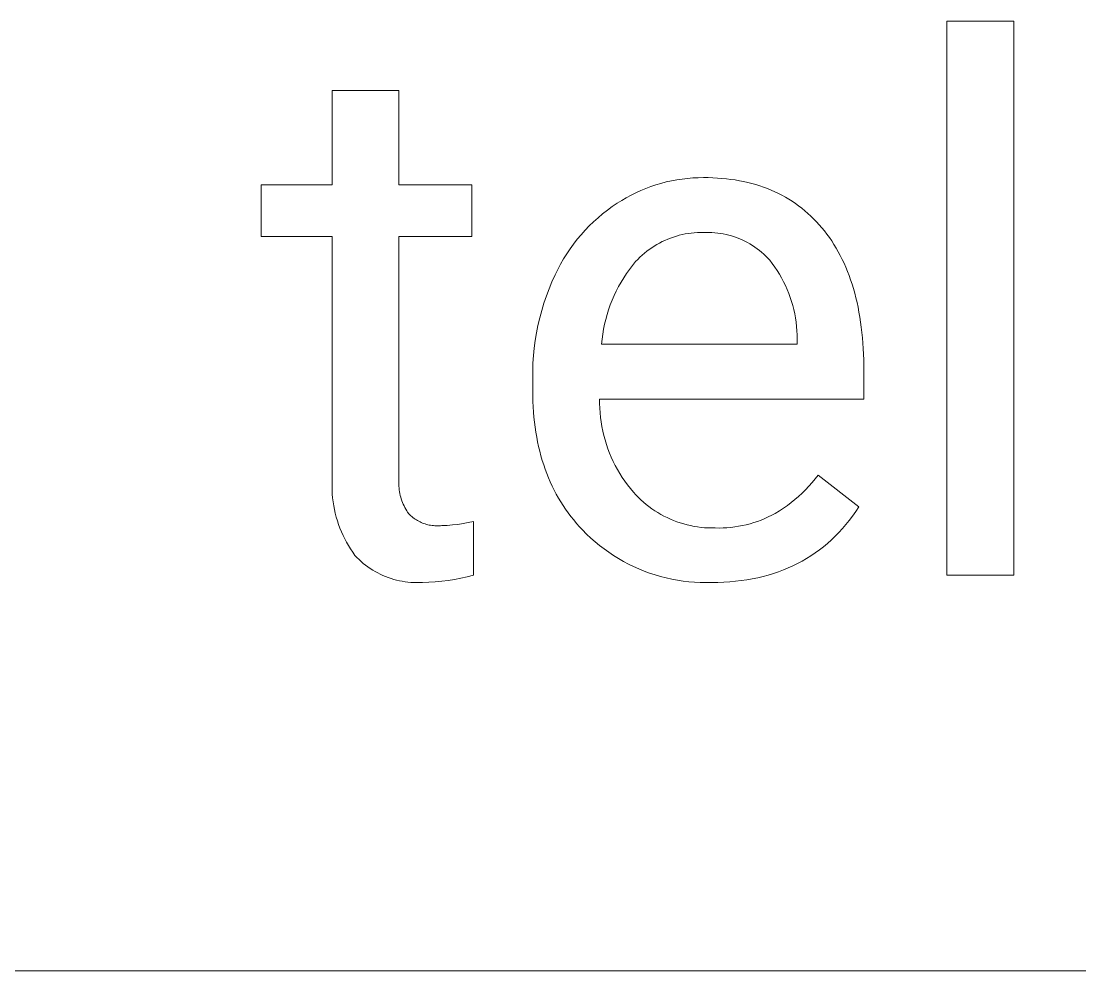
# Model space of a CAD drawing. Header units: millimetres. Extents: x 0 to 4468, y 0 to 3122.
# Drawn here: x 3385.7 to 3471, y 249.8 to 326.3 of the extents above; entities that cross this region are included whole.
import ezdxf

# ---------------------------------------------------------------- set-up
doc = ezdxf.new("R2010")
doc.units = ezdxf.units.MM
doc.header["$MEASUREMENT"] = 0
doc.layers.add('Domyślny', color=7, linetype='Continuous', true_color=0x000000)

msp = doc.modelspace()

# ---------------------------------------------------------------- linework, layer by layer
at = {"layer": 'Domyślny', "color": 18, "lineweight": 15, "true_color": 0x000000}
for p, q in [((3460.286, 281.656), (3460.286, 326.294)), ((3460.286, 326.294), (3465.658, 326.294)), ((3465.658, 326.294), (3465.658, 281.656)), ((3410.768, 313.102), (3410.768, 320.72)), ((3410.768, 320.72), (3416.139, 320.72)), ((3416.139, 320.72), (3416.139, 313.102)), ((3405.039, 308.95), (3405.039, 313.102)), ((3405.039, 313.102), (3410.768, 313.102)), ((3416.139, 313.102), (3422.017, 313.102)), ((3422.017, 313.102), (3422.017, 308.95)), ((3436.017, 312.816), (3436.422, 312.967)), ((3436.422, 312.967), (3436.833, 313.105)), ((3436.833, 313.105), (3437.247, 313.228)), ((3437.247, 313.228), (3437.666, 313.337)), ((3437.666, 313.337), (3438.088, 313.432)), ((3438.088, 313.432), (3438.513, 313.512)), ((3438.513, 313.512), (3438.941, 313.577)), ((3438.941, 313.577), (3439.371, 313.627)), ((3439.371, 313.627), (3439.802, 313.663)), ((3439.802, 313.663), (3440.234, 313.684)), ((3440.234, 313.684), (3440.666, 313.689)), ((3440.666, 313.689), (3441.047, 313.685)), ((3441.047, 313.685), (3441.423, 313.674)), ((3441.423, 313.674), (3441.793, 313.654)), ((3441.793, 313.654), (3442.158, 313.626)), ((3442.158, 313.626), (3442.517, 313.591)), ((3442.517, 313.591), (3442.871, 313.548)), ((3442.871, 313.548), (3443.22, 313.497)), ((3443.22, 313.497), (3443.563, 313.438)), ((3443.563, 313.438), (3443.901, 313.371)), ((3443.901, 313.371), (3444.233, 313.296)), ((3444.233, 313.296), (3444.56, 313.213)), ((3444.56, 313.213), (3444.882, 313.123)), ((3444.882, 313.123), (3445.199, 313.024)), ((3445.199, 313.024), (3445.51, 312.918)), ((3434.456, 312.072), (3434.837, 312.278)), ((3434.837, 312.278), (3435.224, 312.471)), ((3435.224, 312.471), (3435.618, 312.65)), ((3435.618, 312.65), (3436.017, 312.816)), ((3445.51, 312.918), (3445.816, 312.803)), ((3445.816, 312.803), (3446.116, 312.681)), ((3446.116, 312.681), (3446.411, 312.551)), ((3446.411, 312.551), (3446.701, 312.413)), ((3446.701, 312.413), (3446.986, 312.267)), ((3446.986, 312.267), (3447.265, 312.113)), ((3447.265, 312.113), (3447.539, 311.951)), ((3432.929, 311.065), (3433.319, 311.35)), ((3433.319, 311.35), (3433.718, 311.621)), ((3433.718, 311.621), (3434.083, 311.853)), ((3434.083, 311.853), (3434.456, 312.072)), ((3447.539, 311.951), (3447.807, 311.781)), ((3447.807, 311.781), (3448.071, 311.603)), ((3448.071, 311.603), (3448.329, 311.417)), ((3448.329, 311.417), (3448.582, 311.223)), ((3431.822, 310.132), (3432.181, 310.455)), ((3432.181, 310.455), (3432.55, 310.766)), ((3432.55, 310.766), (3432.929, 311.065)), ((3448.582, 311.223), (3448.829, 311.021)), ((3448.829, 311.021), (3449.071, 310.811)), ((3449.071, 310.811), (3449.309, 310.594)), ((3449.309, 310.594), (3449.54, 310.368)), ((3431.141, 309.448), (3431.476, 309.796)), ((3431.476, 309.796), (3431.822, 310.132)), ((3449.54, 310.368), (3449.767, 310.134)), ((3449.767, 310.134), (3449.988, 309.892)), ((3449.988, 309.892), (3450.204, 309.642)), ((3450.204, 309.642), (3450.413, 309.388)), ((3410.768, 308.95), (3405.039, 308.95)), ((3410.768, 289.443), (3410.768, 308.95)), ((3422.017, 308.95), (3416.139, 308.95)), ((3416.139, 308.95), (3416.139, 289.429)), ((3430.211, 308.339), (3430.508, 308.719)), ((3430.508, 308.719), (3430.818, 309.089)), ((3430.818, 309.089), (3431.141, 309.448)), ((3437.795, 308.732), (3437.57, 308.635)), ((3438.024, 308.821), (3437.795, 308.732)), ((3438.255, 308.902), (3438.024, 308.821)), ((3438.489, 308.976), (3438.255, 308.902)), ((3438.725, 309.041), (3438.489, 308.976)), ((3438.963, 309.099), (3438.725, 309.041)), ((3439.203, 309.148), (3438.963, 309.099)), ((3439.445, 309.189), (3439.203, 309.148)), ((3439.688, 309.222), (3439.445, 309.189)), ((3439.932, 309.246), (3439.688, 309.222)), ((3440.176, 309.263), (3439.932, 309.246)), ((3440.421, 309.271), (3440.176, 309.263)), ((3440.666, 309.27), (3440.421, 309.271)), ((3440.896, 309.277), (3440.666, 309.27)), ((3441.127, 309.276), (3440.896, 309.277)), ((3441.356, 309.267), (3441.127, 309.276)), ((3441.586, 309.251), (3441.356, 309.267)), ((3441.815, 309.226), (3441.586, 309.251)), ((3442.043, 309.194), (3441.815, 309.226)), ((3442.269, 309.154), (3442.043, 309.194)), ((3442.494, 309.106), (3442.269, 309.154)), ((3442.718, 309.051), (3442.494, 309.106)), ((3442.939, 308.988), (3442.718, 309.051)), ((3443.158, 308.918), (3442.939, 308.988)), ((3443.375, 308.84), (3443.158, 308.918)), ((3443.588, 308.755), (3443.375, 308.84)), ((3443.799, 308.663), (3443.588, 308.755)), ((3450.413, 309.388), (3450.615, 309.126)), ((3450.615, 309.126), (3450.81, 308.858)), ((3450.81, 308.858), (3450.999, 308.583)), ((3429.657, 307.548), (3429.927, 307.948)), ((3429.927, 307.948), (3430.211, 308.339)), ((3436.3, 307.898), (3436.104, 307.751)), ((3436.501, 308.039), (3436.3, 307.898)), ((3436.706, 308.172), (3436.501, 308.039)), ((3436.916, 308.299), (3436.706, 308.172)), ((3437.13, 308.418), (3436.916, 308.299)), ((3437.348, 308.53), (3437.13, 308.418)), ((3437.57, 308.635), (3437.348, 308.53)), ((3444.007, 308.563), (3443.799, 308.663)), ((3444.211, 308.457), (3444.007, 308.563)), ((3444.411, 308.344), (3444.211, 308.457)), ((3444.607, 308.224), (3444.411, 308.344)), ((3444.799, 308.097), (3444.607, 308.224)), ((3444.987, 307.964), (3444.799, 308.097)), ((3445.17, 307.824), (3444.987, 307.964)), ((3450.999, 308.583), (3451.181, 308.301)), ((3451.181, 308.301), (3451.357, 308.012)), ((3451.357, 308.012), (3451.526, 307.716)), ((3429.158, 306.722), (3429.401, 307.139)), ((3429.401, 307.139), (3429.657, 307.548)), ((3435.374, 307.098), (3435.206, 306.919)), ((3435.548, 307.27), (3435.374, 307.098)), ((3435.728, 307.437), (3435.548, 307.27)), ((3435.913, 307.597), (3435.728, 307.437)), ((3436.104, 307.751), (3435.913, 307.597)), ((3445.348, 307.679), (3445.17, 307.824)), ((3445.521, 307.527), (3445.348, 307.679)), ((3445.689, 307.37), (3445.521, 307.527)), ((3445.851, 307.207), (3445.689, 307.37)), ((3446.008, 307.038), (3445.851, 307.207)), ((3446.217, 306.765), (3446.008, 307.038)), ((3451.526, 307.716), (3451.688, 307.413)), ((3451.688, 307.413), (3451.844, 307.103)), ((3451.844, 307.103), (3451.993, 306.787)), ((3428.718, 305.863), (3428.931, 306.296)), ((3428.931, 306.296), (3429.158, 306.722)), ((3434.702, 306.282), (3434.467, 305.951)), ((3434.948, 306.605), (3434.702, 306.282)), ((3435.206, 306.919), (3434.948, 306.605)), ((3446.416, 306.486), (3446.217, 306.765)), ((3446.606, 306.199), (3446.416, 306.486)), ((3446.786, 305.907), (3446.606, 306.199)), ((3451.993, 306.787), (3452.136, 306.463)), ((3452.136, 306.463), (3452.271, 306.133)), ((3452.271, 306.133), (3452.401, 305.796)), ((3428.23, 304.731), (3428.465, 305.301)), ((3428.465, 305.301), (3428.718, 305.863)), ((3434.243, 305.612), (3434.032, 305.265)), ((3434.467, 305.951), (3434.243, 305.612)), ((3446.956, 305.609), (3446.786, 305.907)), ((3447.117, 305.305), (3446.956, 305.609)), ((3447.267, 304.996), (3447.117, 305.305)), ((3452.401, 305.796), (3452.523, 305.452)), ((3452.523, 305.452), (3452.639, 305.101)), ((3428.014, 304.154), (3428.23, 304.731)), ((3433.646, 304.55), (3433.472, 304.183)), ((3433.833, 304.911), (3433.646, 304.55)), ((3434.032, 305.265), (3433.833, 304.911)), ((3447.406, 304.682), (3447.267, 304.996)), ((3447.535, 304.364), (3447.406, 304.682)), ((3452.639, 305.101), (3452.748, 304.743)), ((3452.748, 304.743), (3452.851, 304.378)), ((3427.816, 303.57), (3428.014, 304.154)), ((3433.311, 303.81), (3433.163, 303.432)), ((3433.472, 304.183), (3433.311, 303.81)), ((3447.654, 304.041), (3447.535, 304.364)), ((3447.761, 303.715), (3447.654, 304.041)), ((3447.858, 303.385), (3447.761, 303.715)), ((3452.851, 304.378), (3452.947, 304.007)), ((3452.947, 304.007), (3453.037, 303.628)), ((3453.037, 303.628), (3453.12, 303.243)), ((3427.479, 302.385), (3427.638, 302.98)), ((3427.638, 302.98), (3427.816, 303.57)), ((3433.028, 303.049), (3432.907, 302.661)), ((3433.163, 303.432), (3433.028, 303.049)), ((3447.943, 303.052), (3447.858, 303.385)), ((3448.018, 302.717), (3447.943, 303.052)), ((3453.12, 303.243), (3453.196, 302.851)), ((3453.196, 302.851), (3453.265, 302.451)), ((3427.339, 301.785), (3427.479, 302.385)), ((3432.705, 301.874), (3432.625, 301.476)), ((3432.799, 302.269), (3432.705, 301.874)), ((3432.907, 302.661), (3432.799, 302.269)), ((3448.081, 302.379), (3448.018, 302.717)), ((3448.132, 302.04), (3448.081, 302.379)), ((3448.173, 301.699), (3448.132, 302.04)), ((3453.265, 302.451), (3453.328, 302.045)), ((3453.328, 302.045), (3453.385, 301.632)), ((3427.119, 300.572), (3427.219, 301.18)), ((3427.219, 301.18), (3427.339, 301.785)), ((3432.559, 301.075), (3432.506, 300.672)), ((3432.625, 301.476), (3432.559, 301.075)), ((3448.202, 301.356), (3448.173, 301.699)), ((3448.219, 301.013), (3448.202, 301.356)), ((3453.385, 301.632), (3453.477, 300.786)), ((3427.039, 299.961), (3427.119, 300.572)), ((3432.506, 300.672), (3432.468, 300.268)), ((3432.468, 300.268), (3448.225, 300.268)), ((3448.225, 300.67), (3448.219, 301.013)), ((3448.225, 300.268), (3448.225, 300.67)), ((3453.477, 300.786), (3453.544, 299.912)), ((3426.938, 298.733), (3426.979, 299.348)), ((3426.979, 299.348), (3427.039, 299.961)), ((3453.544, 299.912), (3453.583, 299.01)), ((3426.918, 298.117), (3426.938, 298.733)), ((3453.583, 299.01), (3453.597, 298.081)), ((3426.918, 297.501), (3426.918, 298.117)), ((3453.597, 298.081), (3453.597, 295.849)), ((3426.918, 296.519), (3426.918, 297.501)), ((3426.922, 296.082), (3426.918, 296.519)), ((3426.934, 295.651), (3426.922, 296.082)), ((3426.953, 295.225), (3426.934, 295.651)), ((3426.981, 294.805), (3426.953, 295.225)), ((3432.304, 295.849), (3432.303, 295.478)), ((3432.303, 295.478), (3432.315, 295.107)), ((3453.597, 295.849), (3432.304, 295.849)), ((3432.315, 295.107), (3432.339, 294.737)), ((3427.016, 294.39), (3426.981, 294.805)), ((3427.059, 293.981), (3427.016, 294.39)), ((3432.339, 294.737), (3432.375, 294.368)), ((3432.375, 294.368), (3432.423, 294)), ((3427.11, 293.578), (3427.059, 293.981)), ((3427.169, 293.179), (3427.11, 293.578)), ((3432.423, 294), (3432.484, 293.634)), ((3432.484, 293.634), (3432.557, 293.271)), ((3427.236, 292.787), (3427.169, 293.179)), ((3427.31, 292.4), (3427.236, 292.787)), ((3432.557, 293.271), (3432.642, 292.91)), ((3432.642, 292.91), (3432.739, 292.552)), ((3432.739, 292.552), (3432.848, 292.197)), ((3427.393, 292.019), (3427.31, 292.4)), ((3427.483, 291.643), (3427.393, 292.019)), ((3427.581, 291.272), (3427.483, 291.643)), ((3432.848, 292.197), (3432.969, 291.846)), ((3432.969, 291.846), (3433.101, 291.5)), ((3427.687, 290.908), (3427.581, 291.272)), ((3427.801, 290.548), (3427.687, 290.908)), ((3433.101, 291.5), (3433.245, 291.158)), ((3433.245, 291.158), (3433.4, 290.821)), ((3433.4, 290.821), (3433.567, 290.489)), ((3427.922, 290.195), (3427.801, 290.548)), ((3428.052, 289.847), (3427.922, 290.195)), ((3433.567, 290.489), (3433.744, 290.164)), ((3433.744, 290.164), (3433.932, 289.844)), ((3410.749, 288.816), (3410.753, 289.13)), ((3410.753, 289.13), (3410.768, 289.443)), ((3416.131, 289.279), (3416.128, 289.129)), ((3416.128, 289.129), (3416.13, 288.98)), ((3416.139, 289.429), (3416.131, 289.279)), ((3428.189, 289.504), (3428.052, 289.847)), ((3428.334, 289.167), (3428.189, 289.504)), ((3428.487, 288.836), (3428.334, 289.167)), ((3433.932, 289.844), (3434.131, 289.531)), ((3434.131, 289.531), (3434.34, 289.225)), ((3434.34, 289.225), (3434.559, 288.925)), ((3449.161, 288.825), (3449.419, 289.115)), ((3449.419, 289.115), (3449.668, 289.413)), ((3449.668, 289.413), (3449.907, 289.719)), ((3449.907, 289.719), (3453.195, 287.159)), ((3410.756, 288.503), (3410.749, 288.816)), ((3410.772, 288.189), (3410.756, 288.503)), ((3416.13, 288.98), (3416.137, 288.83)), ((3416.137, 288.83), (3416.149, 288.681)), ((3416.149, 288.681), (3416.166, 288.532)), ((3416.166, 288.532), (3416.189, 288.384)), ((3416.189, 288.384), (3416.216, 288.237)), ((3416.216, 288.237), (3416.249, 288.091)), ((3428.648, 288.511), (3428.487, 288.836)), ((3428.817, 288.19), (3428.648, 288.511)), ((3434.559, 288.925), (3434.788, 288.634)), ((3434.788, 288.634), (3435.027, 288.35)), ((3435.027, 288.35), (3435.219, 288.138)), ((3448.332, 288.009), (3448.617, 288.272)), ((3448.617, 288.272), (3448.893, 288.544)), ((3448.893, 288.544), (3449.161, 288.825)), ((3410.8, 287.877), (3410.772, 288.189)), ((3410.837, 287.565), (3410.8, 287.877)), ((3410.885, 287.255), (3410.837, 287.565)), ((3416.249, 288.091), (3416.287, 287.946)), ((3416.287, 287.946), (3416.33, 287.803)), ((3416.33, 287.803), (3416.377, 287.661)), ((3416.377, 287.661), (3416.43, 287.521)), ((3416.43, 287.521), (3416.487, 287.382)), ((3416.487, 287.382), (3416.549, 287.246)), ((3428.993, 287.876), (3428.817, 288.19)), ((3429.178, 287.567), (3428.993, 287.876)), ((3429.37, 287.264), (3429.178, 287.567)), ((3435.219, 288.138), (3435.418, 287.933)), ((3435.418, 287.933), (3435.624, 287.735)), ((3435.624, 287.735), (3435.837, 287.544)), ((3435.837, 287.544), (3436.056, 287.36)), ((3447.427, 287.278), (3447.736, 287.512)), ((3447.736, 287.512), (3448.038, 287.756)), ((3448.038, 287.756), (3448.332, 288.009)), ((3410.944, 286.947), (3410.885, 287.255)), ((3411.013, 286.641), (3410.944, 286.947)), ((3411.091, 286.337), (3411.013, 286.641)), ((3416.549, 287.246), (3416.616, 287.112)), ((3416.616, 287.112), (3416.687, 286.98)), ((3416.687, 286.98), (3416.763, 286.851)), ((3416.763, 286.851), (3416.843, 286.725)), ((3416.843, 286.725), (3416.928, 286.601)), ((3416.928, 286.601), (3417.008, 286.523)), ((3417.008, 286.523), (3417.091, 286.447)), ((3429.57, 286.966), (3429.37, 287.264)), ((3429.778, 286.674), (3429.57, 286.966)), ((3429.994, 286.388), (3429.778, 286.674)), ((3436.056, 287.36), (3436.28, 287.183)), ((3436.28, 287.183), (3436.511, 287.015)), ((3436.511, 287.015), (3436.747, 286.854)), ((3436.747, 286.854), (3436.989, 286.701)), ((3436.989, 286.701), (3437.235, 286.556)), ((3437.235, 286.556), (3437.486, 286.42)), ((3446.177, 286.49), (3446.455, 286.639)), ((3446.455, 286.639), (3446.785, 286.841)), ((3446.785, 286.841), (3447.11, 287.054)), ((3447.11, 287.054), (3447.427, 287.278)), ((3452.944, 286.786), (3452.686, 286.424)), ((3453.195, 287.159), (3452.944, 286.786)), ((3411.18, 286.036), (3411.091, 286.337)), ((3411.279, 285.739), (3411.18, 286.036)), ((3411.388, 285.444), (3411.279, 285.739)), ((3417.091, 286.447), (3417.177, 286.374)), ((3417.177, 286.374), (3417.265, 286.304)), ((3417.265, 286.304), (3417.356, 286.237)), ((3417.356, 286.237), (3417.448, 286.173)), ((3417.448, 286.173), (3417.543, 286.113)), ((3417.543, 286.113), (3417.64, 286.055)), ((3417.64, 286.055), (3417.739, 286.002)), ((3417.739, 286.002), (3417.84, 285.951)), ((3417.84, 285.951), (3417.942, 285.904)), ((3417.942, 285.904), (3418.046, 285.861)), ((3418.046, 285.861), (3418.151, 285.821)), ((3418.151, 285.821), (3418.258, 285.785)), ((3418.258, 285.785), (3418.365, 285.753)), ((3418.365, 285.753), (3418.474, 285.724)), ((3418.474, 285.724), (3418.584, 285.7)), ((3418.584, 285.7), (3418.694, 285.678)), ((3418.694, 285.678), (3418.806, 285.661)), ((3419.591, 285.649), (3420.022, 285.669)), ((3420.022, 285.669), (3420.452, 285.704)), ((3420.452, 285.704), (3420.88, 285.753)), ((3420.88, 285.753), (3421.306, 285.818)), ((3421.306, 285.818), (3421.73, 285.897)), ((3421.73, 285.897), (3422.151, 285.991)), ((3422.151, 285.991), (3422.151, 281.661)), ((3430.217, 286.108), (3429.994, 286.388)), ((3430.449, 285.833), (3430.217, 286.108)), ((3430.688, 285.563), (3430.449, 285.833)), ((3437.486, 286.42), (3437.742, 286.292)), ((3437.742, 286.292), (3438.002, 286.173)), ((3438.002, 286.173), (3438.266, 286.063)), ((3438.266, 286.063), (3438.533, 285.962)), ((3438.533, 285.962), (3438.803, 285.87)), ((3438.803, 285.87), (3439.077, 285.786)), ((3439.077, 285.786), (3439.353, 285.713)), ((3439.353, 285.713), (3439.631, 285.648)), ((3443.809, 285.655), (3444.116, 285.725)), ((3444.116, 285.725), (3444.421, 285.804)), ((3444.421, 285.804), (3444.722, 285.894)), ((3444.722, 285.894), (3445.021, 285.993)), ((3445.021, 285.993), (3445.316, 286.103)), ((3445.316, 286.103), (3445.607, 286.223)), ((3445.607, 286.223), (3445.894, 286.352)), ((3445.894, 286.352), (3446.177, 286.49)), ((3452.145, 285.736), (3451.863, 285.41)), ((3452.419, 286.074), (3452.145, 285.736)), ((3452.686, 286.424), (3452.419, 286.074)), ((3411.507, 285.154), (3411.388, 285.444)), ((3411.635, 284.868), (3411.507, 285.154)), ((3411.773, 284.586), (3411.635, 284.868)), ((3418.806, 285.661), (3418.917, 285.648)), ((3418.917, 285.648), (3419.03, 285.638)), ((3419.03, 285.638), (3419.142, 285.633)), ((3419.142, 285.633), (3419.254, 285.631)), ((3419.254, 285.631), (3419.367, 285.633)), ((3419.367, 285.633), (3419.479, 285.639)), ((3419.479, 285.639), (3419.591, 285.649)), ((3430.935, 285.299), (3430.688, 285.563)), ((3431.261, 284.97), (3430.935, 285.299)), ((3431.597, 284.653), (3431.261, 284.97)), ((3439.631, 285.648), (3439.912, 285.593)), ((3439.912, 285.593), (3440.194, 285.548)), ((3440.194, 285.548), (3440.477, 285.511)), ((3440.477, 285.511), (3440.762, 285.485)), ((3440.762, 285.485), (3441.047, 285.468)), ((3441.047, 285.468), (3441.333, 285.461)), ((3441.333, 285.461), (3441.619, 285.463)), ((3441.619, 285.463), (3441.934, 285.459)), ((3441.934, 285.459), (3442.248, 285.465)), ((3442.248, 285.465), (3442.563, 285.482)), ((3442.563, 285.482), (3442.876, 285.51)), ((3442.876, 285.51), (3443.189, 285.548)), ((3443.189, 285.548), (3443.5, 285.596)), ((3443.5, 285.596), (3443.809, 285.655)), ((3451.574, 285.095), (3451.277, 284.792)), ((3451.863, 285.41), (3451.574, 285.095)), ((3411.92, 284.308), (3411.773, 284.586)), ((3412.076, 284.036), (3411.92, 284.308)), ((3412.241, 283.77), (3412.076, 284.036)), ((3431.944, 284.346), (3431.597, 284.653)), ((3432.3, 284.052), (3431.944, 284.346)), ((3432.667, 283.77), (3432.3, 284.052)), ((3450.659, 284.222), (3450.338, 283.955)), ((3450.972, 284.501), (3450.659, 284.222)), ((3451.277, 284.792), (3450.972, 284.501)), ((3412.415, 283.509), (3412.241, 283.77)), ((3412.598, 283.254), (3412.415, 283.509)), ((3412.758, 283.084), (3412.598, 283.254)), ((3433.043, 283.5), (3432.667, 283.77)), ((3433.428, 283.243), (3433.043, 283.5)), ((3433.821, 282.999), (3433.428, 283.243)), ((3449.33, 283.223), (3448.979, 283.003)), ((3449.674, 283.455), (3449.33, 283.223)), ((3450.01, 283.699), (3449.674, 283.455)), ((3450.338, 283.955), (3450.01, 283.699)), ((3412.924, 282.921), (3412.758, 283.084)), ((3413.095, 282.763), (3412.924, 282.921)), ((3413.272, 282.612), (3413.095, 282.763)), ((3413.453, 282.466), (3413.272, 282.612)), ((3413.64, 282.327), (3413.453, 282.466)), ((3413.831, 282.195), (3413.64, 282.327)), ((3434.222, 282.769), (3433.821, 282.999)), ((3434.631, 282.553), (3434.222, 282.769)), ((3435.047, 282.35), (3434.631, 282.553)), ((3435.469, 282.161), (3435.047, 282.35)), ((3447.879, 282.414), (3447.496, 282.242)), ((3448.253, 282.599), (3447.879, 282.414)), ((3448.62, 282.795), (3448.253, 282.599)), ((3448.979, 283.003), (3448.62, 282.795)), ((3414.027, 282.069), (3413.831, 282.195)), ((3414.227, 281.95), (3414.027, 282.069)), ((3414.431, 281.838), (3414.227, 281.95)), ((3414.639, 281.734), (3414.431, 281.838)), ((3414.85, 281.636), (3414.639, 281.734)), ((3415.065, 281.546), (3414.85, 281.636)), ((3415.282, 281.463), (3415.065, 281.546)), ((3415.503, 281.388), (3415.282, 281.463)), ((3421.137, 281.416), (3420.624, 281.319)), ((3421.646, 281.531), (3421.137, 281.416)), ((3422.151, 281.661), (3421.646, 281.531)), ((3435.898, 281.987), (3435.469, 282.161)), ((3436.332, 281.828), (3435.898, 281.987)), ((3436.772, 281.683), (3436.332, 281.828)), ((3437.216, 281.553), (3436.772, 281.683)), ((3437.664, 281.438), (3437.216, 281.553)), ((3438.116, 281.338), (3437.664, 281.438)), ((3445.041, 281.456), (3444.605, 281.366)), ((3445.469, 281.557), (3445.041, 281.456)), ((3445.89, 281.67), (3445.469, 281.557)), ((3446.303, 281.795), (3445.89, 281.67)), ((3446.709, 281.932), (3446.303, 281.795)), ((3447.106, 282.081), (3446.709, 281.932)), ((3447.496, 282.242), (3447.106, 282.081)), ((3465.658, 281.656), (3460.286, 281.656)), ((3415.726, 281.321), (3415.503, 281.388)), ((3415.95, 281.261), (3415.726, 281.321)), ((3416.177, 281.209), (3415.95, 281.261)), ((3416.406, 281.165), (3416.177, 281.209)), ((3416.636, 281.129), (3416.406, 281.165)), ((3416.867, 281.101), (3416.636, 281.129)), ((3417.099, 281.081), (3416.867, 281.101)), ((3417.331, 281.069), (3417.099, 281.081)), ((3417.564, 281.065), (3417.331, 281.069)), ((3417.797, 281.069), (3417.564, 281.065)), ((3418.029, 281.081), (3417.797, 281.069)), ((3418.551, 281.095), (3418.029, 281.081)), ((3419.071, 281.126), (3418.551, 281.095)), ((3419.591, 281.173), (3419.071, 281.126)), ((3420.109, 281.238), (3419.591, 281.173)), ((3420.624, 281.319), (3420.109, 281.238)), ((3438.571, 281.254), (3438.116, 281.338)), ((3439.028, 281.185), (3438.571, 281.254)), ((3439.488, 281.132), (3439.028, 281.185)), ((3439.949, 281.094), (3439.488, 281.132)), ((3440.411, 281.072), (3439.949, 281.094)), ((3440.873, 281.065), (3440.411, 281.072)), ((3441.336, 281.074), (3440.873, 281.065)), ((3441.826, 281.08), (3441.336, 281.074)), ((3442.308, 281.098), (3441.826, 281.08)), ((3442.783, 281.127), (3442.308, 281.098)), ((3443.25, 281.169), (3442.783, 281.127)), ((3443.709, 281.223), (3443.25, 281.169)), ((3444.161, 281.289), (3443.709, 281.223)), ((3444.605, 281.366), (3444.161, 281.289)), ((2779.698, 249.781), (4468.295, 249.781))]:
    msp.add_line(p, q, dxfattribs=at)

doc.saveas('drawing.dxf')
